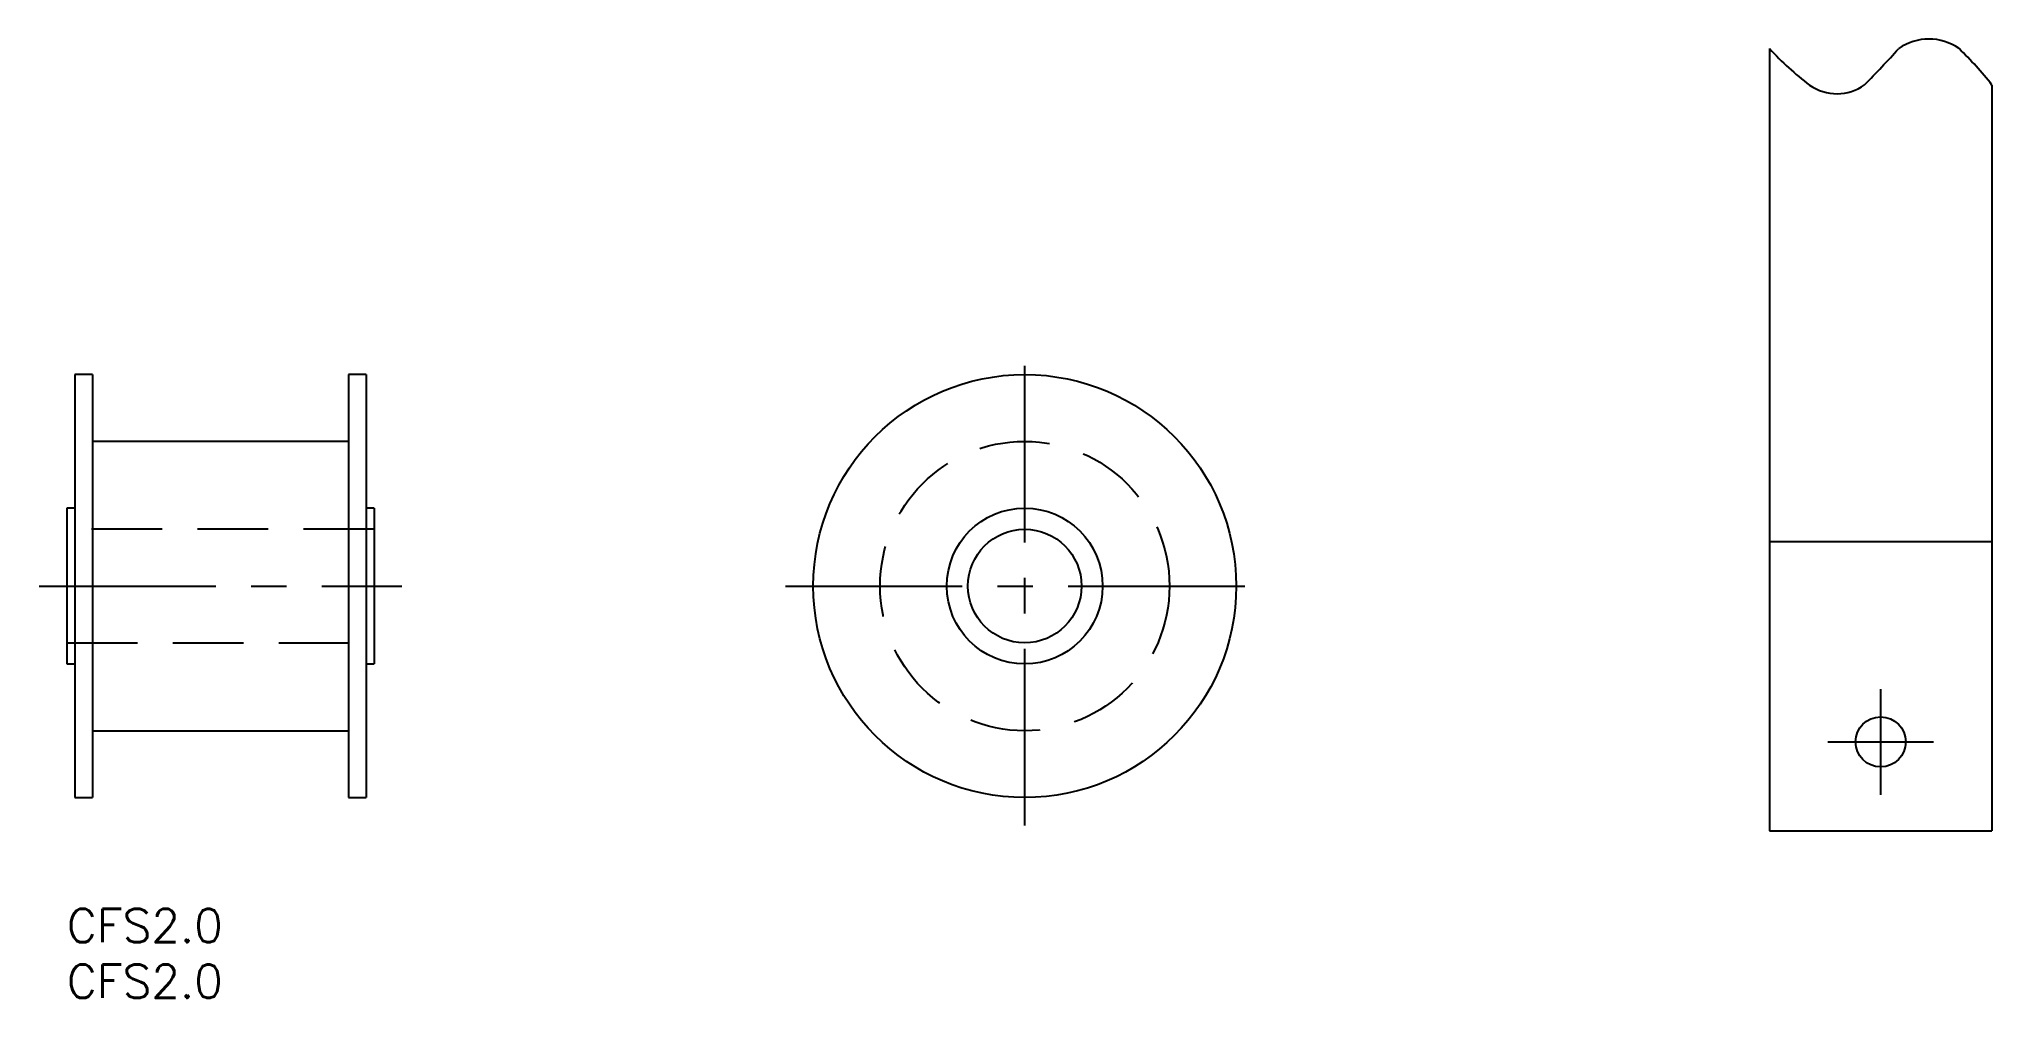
# Model space of a CAD drawing. Extents: x -2 to 173, y -8 to 78.
import ezdxf

# ---------------------------------------------------------------- set-up
doc = ezdxf.new("R2010")
doc.units = 0
doc.header["$LTSCALE"] = 0.5
doc.linetypes.add('CENTER', pattern=[50.8, 31.75, -6.35, 6.35, -6.35])
doc.linetypes.add('DASHED', pattern=[19.05, 12.7, -6.35])
for name, color, linetype in [('MSM_CENTER', 1, 'CENTER'), ('MSM_CONTINUOUS', 7, 'CONTINUOUS'), ('MSM_DASHED', 4, 'DASHED'), ('MSM_PART_NUMBER', 7, 'CONTINUOUS')]:
    doc.layers.add(name, color=color, linetype=linetype)
doc.styles.get("Standard").update_dxf_attribs({"font": 'txt.shx', "height": 3, "bigfont": 'bigfont.shx'})

# ---------------------------------------------------------------- blocks, each defined once
blk = doc.blocks.new('*U2')
at = {"layer": 'MSM_PART_NUMBER'}
blk.add_text('CFS2.0', height=3, dxfattribs=at).set_placement((0, -3))
blk = doc.blocks.new('*U3')
at = {"layer": 'MSM_PART_NUMBER'}
blk.add_text('CFS2.0', height=3, dxfattribs=at).set_placement((0, -8))

msp = doc.modelspace()

# ---------------------------------------------------------------- linework, layer by layer
at = {"layer": 'MSM_CENTER'}
for p, q in [((86.07, 7.5), (86.07, 50.5)), ((-2.5, 29), (30.1, 29)), ((64.57, 29), (107.57, 29)), ((162.98, 19.75), (162.98, 10.25)), ((158.23, 15), (167.73, 15))]:
    msp.add_line(p, q, dxfattribs=at)
at = {"layer": 'MSM_CONTINUOUS'}
for p, q in [((152.98, 77.29), (152.98, 7)), ((172.98, 74.01), (172.98, 7)), ((2.3, 48), (0.7, 48)), ((0.7, 48), (0.7, 10)), ((2.3, 48), (2.3, 10)), ((26.9, 48), (25.3, 48)), ((25.3, 48), (25.3, 10)), ((26.9, 48), (26.9, 10)), ((25.3, 42), (2.3, 42)), ((0.7, 36), (0, 36)), ((0, 36), (0, 22)), ((27.6, 36), (26.9, 36)), ((27.6, 36), (27.6, 22)), ((152.98, 33), (172.98, 33)), ((0, 22), (0.7, 22)), ((26.9, 22), (27.6, 22)), ((2.3, 16), (25.3, 16)), ((0.7, 10), (2.3, 10)), ((25.3, 10), (26.9, 10)), ((152.98, 7), (172.98, 7))]:
    msp.add_line(p, q, dxfattribs=at)
for centre, radius in [((86.07, 29), 19), ((86.07, 29), 7), ((86.07, 29), 5.1), ((162.98, 15), 2.25)]:
    msp.add_circle(centre, radius, dxfattribs=at)
for centre, radius, start, end in [((174.25, 97.12), 29.09, 223.0061, 232.6183), ((93.58, 141.03), 95.43, 315.4041, 318.0937), ((167.32, 73.4), 4.74, 55.2152, 124.8957), ((148.26, 54.71), 31.36, 37.9789, 46.0472), ((159.06, 77.51), 4.28, 234.8412, 305.4112)]:
    msp.add_arc(centre, radius, start, end, dxfattribs=at)
at = {"layer": 'MSM_DASHED'}
for p, q in [((27.6, 34.1), (0, 34.1)), ((0, 23.9), (27.6, 23.9))]:
    msp.add_line(p, q, dxfattribs=at)
msp.add_circle((86.07, 29), 13, dxfattribs=at)

# ---------------------------------------------------------------- block references
at = {"layer": 'MSM_CONTINUOUS'}
for name in ['*U2', '*U3']:
    msp.add_blockref(name, (0, 0), dxfattribs=at)

doc.saveas('drawing.dxf')
